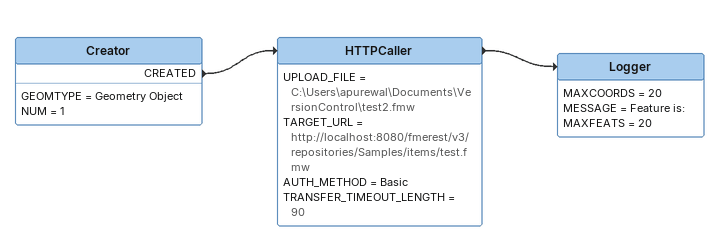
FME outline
Creator
    GEOMTYPE = Geometry Object
    NUM = 1
    CREATED -> HTTPCaller
HTTPCaller
    UPLOAD_FILE = C:\Users\apurewal\Documents\VersionControl\test2.fmw
    TARGET_URL = http://localhost:8080/fmerest/v3/repositories/Samples/items/test.fmw
    AUTH_METHOD = Basic
    TRANSFER_TIMEOUT_LENGTH = 90
    -> Logger
Logger
    MAXCOORDS = 20
    MESSAGE = Feature is:
    MAXFEATS = 20
